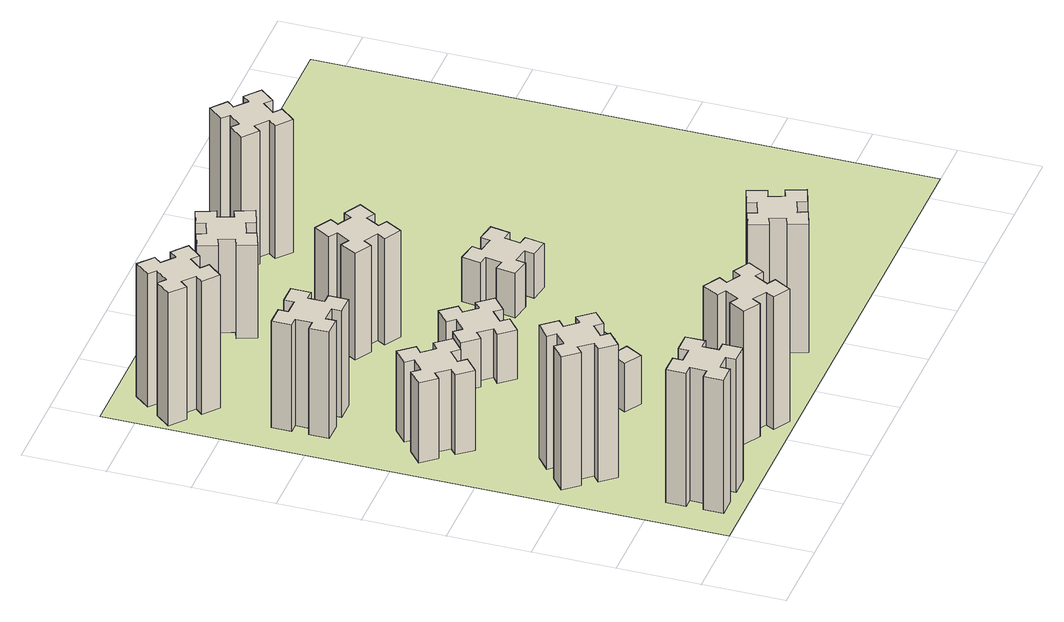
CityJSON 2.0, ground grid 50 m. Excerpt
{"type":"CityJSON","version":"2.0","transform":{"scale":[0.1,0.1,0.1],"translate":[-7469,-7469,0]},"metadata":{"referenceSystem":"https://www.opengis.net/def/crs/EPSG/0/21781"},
"CityObjects":{
"building1":{"type":"Building","attributes":{"class":"1000","function":"1000","usage":"1000","yearOfConstruction":2016,"roofType":"1000","measuredHeight":90,"storeysAboveGround":30,"storeysBelowGround":0},"geometry":[{"type":"Solid","lod":"1","boundaries":[[[[0,1,2,3,4,5,6,7,8,9,10,11,12,13,14,15,16,17,18,19]],[[17,16,20,21]],[[16,15,22,20]],[[15,14,23,22]],[[14,13,24,23]],[[13,12,25,24]],[[12,11,26,25]],[[11,10,27,26]],[[10,9,28,27]],[[9,8,29,28]],[[8,7,30,29]],[[7,6,31,30]],[[6,5,32,31]],[[5,4,33,32]],[[4,3,34,33]],[[3,2,35,34]],[[2,1,36,35]],[[1,0,37,36]],[[0,19,38,37]],[[19,18,39,38]],[[18,17,21,39]],[[24,25,26,27,28,29,30,31,32,33,34,35,36,37,38,39,21,20,22,23]]]]}]},
"building2":{"type":"Building","attributes":{"class":"1000","function":"1000","usage":"1000","yearOfConstruction":2016,"roofType":"1000","measuredHeight":90,"storeysAboveGround":30,"storeysBelowGround":0},"geometry":[{"type":"Solid","lod":"1","boundaries":[[[[40,41,42,43,44,45,46,47,48,49,50,51,52,53,54,55,56,57,58,59]],[[57,56,60,61]],[[56,55,62,60]],[[55,54,63,62]],[[54,53,64,63]],[[53,52,65,64]],[[52,51,66,65]],[[51,50,67,66]],[[50,49,68,67]],[[49,48,69,68]],[[48,47,70,69]],[[47,46,71,70]],[[46,45,72,71]],[[45,44,73,72]],[[44,43,74,73]],[[43,42,75,74]],[[42,41,76,75]],[[41,40,77,76]],[[40,59,78,77]],[[59,58,79,78]],[[58,57,61,79]],[[64,65,66,67,68,69,70,71,72,73,74,75,76,77,78,79,61,60,62,63]]]]}]},
"building3":{"type":"Building","attributes":{"class":"1000","function":"1000","usage":"1000","yearOfConstruction":2016,"roofType":"1000","measuredHeight":54,"storeysAboveGround":30,"storeysBelowGround":0},"geometry":[{"type":"Solid","lod":"1","boundaries":[[[[80,81,82,83,84,85,86,87,88,89,90,91,92,93,94,95,96,97,98,99]],[[97,96,100,101]],[[96,95,102,100]],[[95,94,103,102]],[[94,93,104,103]],[[93,92,105,104]],[[92,91,106,105]],[[91,90,107,106]],[[90,89,108,107]],[[89,88,109,108]],[[88,87,110,109]],[[87,86,111,110]],[[86,85,112,111]],[[85,84,113,112]],[[84,83,114,113]],[[83,82,115,114]],[[82,81,116,115]],[[81,80,117,116]],[[80,99,118,117]],[[99,98,119,118]],[[98,97,101,119]],[[104,105,106,107,108,109,110,111,112,113,114,115,116,117,118,119,101,100,102,103]]]]}]},
"building4":{"type":"Building","attributes":{"class":"1000","function":"1000","usage":"1000","yearOfConstruction":2016,"roofType":"1000","measuredHeight":72,"storeysAboveGround":30,"storeysBelowGround":0},"geometry":[{"type":"Solid","lod":"1","boundaries":[[[[120,121,122,123,124,125,126,127,128,129,130,131,132,133,134,135,136,137,138,139]],[[137,136,140,141]],[[136,135,142,140]],[[135,134,143,142]],[[134,133,144,143]],[[133,132,145,144]],[[132,131,146,145]],[[131,130,147,146]],[[130,129,148,147]],[[129,128,149,148]],[[128,127,150,149]],[[127,126,151,150]],[[126,125,152,151]],[[125,124,153,152]],[[124,123,154,153]],[[123,122,155,154]],[[122,121,156,155]],[[121,120,157,156]],[[120,139,158,157]],[[139,138,159,158]],[[138,137,141,159]],[[144,145,146,147,148,149,150,151,152,153,154,155,156,157,158,159,141,140,142,143]]]]}]},
"building5":{"type":"Building","attributes":{"class":"1000","function":"1000","usage":"1000","yearOfConstruction":2016,"roofType":"1000","measuredHeight":90,"storeysAboveGround":30,"storeysBelowGround":0},"geometry":[{"type":"Solid","lod":"1","boundaries":[[[[160,161,162,163,164,165,166,167,168,169,170,171,172,173,174,175,176,177,178,179]],[[177,176,180,181]],[[176,175,182,180]],[[175,174,183,182]],[[174,173,184,183]],[[173,172,185,184]],[[172,171,186,185]],[[171,170,187,186]],[[170,169,188,187]],[[169,168,189,188]],[[168,167,190,189]],[[167,166,191,190]],[[166,165,192,191]],[[165,164,193,192]],[[164,163,194,193]],[[163,162,195,194]],[[162,161,196,195]],[[161,160,197,196]],[[160,179,198,197]],[[179,178,199,198]],[[178,177,181,199]],[[184,185,186,187,188,189,190,191,192,193,194,195,196,197,198,199,181,180,182,183]]]]}]},
"building6":{"type":"Building","attributes":{"class":"1000","function":"1000","usage":"1000","yearOfConstruction":2016,"roofType":"1000","measuredHeight":90,"storeysAboveGround":30,"storeysBelowGround":0},"geometry":[{"type":"Solid","lod":"1","boundaries":[[[[200,201,202,203,204,205,206,207,208,209,210,211,212,213,214,215,216,217,218,219]],[[217,216,220,221]],[[216,215,222,220]],[[215,214,223,222]],[[214,213,224,223]],[[213,212,225,224]],[[212,211,226,225]],[[211,210,227,226]],[[210,209,228,227]],[[209,208,229,228]],[[208,207,230,229]],[[207,206,231,230]],[[206,205,232,231]],[[205,204,233,232]],[[204,203,234,233]],[[203,202,235,234]],[[202,201,236,235]],[[201,200,237,236]],[[200,219,238,237]],[[219,218,239,238]],[[218,217,221,239]],[[224,225,226,227,228,229,230,231,232,233,234,235,236,237,238,239,221,220,222,223]]]]}]},
"building7":{"type":"Building","attributes":{"class":"1000","function":"1000","usage":"1000","yearOfConstruction":2016,"roofType":"1000","measuredHeight":33,"storeysAboveGround":30,"storeysBelowGround":0},"geometry":[{"type":"Solid","lod":"1","boundaries":[[[[240,241,242,243,244,245,246,247,248,249,250,251,252,253,254,255,256,257,258,259]],[[257,256,260,261]],[[256,255,262,260]],[[255,254,263,262]],[[254,253,264,263]],[[253,252,265,264]],[[252,251,266,265]],[[251,250,267,266]],[[250,249,268,267]],[[249,248,269,268]],[[248,247,270,269]],[[247,246,271,270]],[[246,245,272,271]],[[245,244,273,272]],[[244,243,274,273]],[[243,242,275,274]],[[242,241,276,275]],[[241,240,277,276]],[[240,259,278,277]],[[259,258,279,278]],[[258,257,261,279]],[[264,265,266,267,268,269,270,271,272,273,274,275,276,277,278,279,261,260,262,263]]]]}]},
"building8":{"type":"Building","attributes":{"class":"1000","function":"1000","usage":"1000","yearOfConstruction":2016,"roofType":"1000","measuredHeight":33,"storeysAboveGround":30,"storeysBelowGround":0},"geometry":[{"type":"Solid","lod":"1","boundaries":[[[[280,281,282,283,284,285,286,287,288,289,290,291,292,293,294,295,296,297,298,299]],[[297,296,300,301]],[[296,295,302,300]],[[295,294,303,302]],[[294,293,304,303]],[[293,292,305,304]],[[292,291,306,305]],[[291,290,307,306]],[[290,289,308,307]],[[289,288,309,308]],[[288,287,310,309]],[[287,286,311,310]],[[286,285,312,311]],[[285,284,313,312]],[[284,283,314,313]],[[283,282,315,314]],[[282,281,316,315]],[[281,280,317,316]],[[280,299,318,317]],[[299,298,319,318]],[[298,297,301,319]],[[304,305,306,307,308,309,310,311,312,313,314,315,316,317,318,319,301,300,302,303]]]]}]},
"building9":{"type":"Building","attributes":{"class":"1000","function":"1000","usage":"1000","yearOfConstruction":2016,"roofType":"1000","measuredHeight":72,"storeysAboveGround":30,"storeysBelowGround":0},"geometry":[{"type":"Solid","lod":"1","boundaries":[[[[320,321,322,323,324,325,326,327,328,329,330,331,332,333,334,335,336,337,338,339]],[[337,336,340,341]],[[336,335,342,340]],[[335,334,343,342]],[[334,333,344,343]],[[333,332,345,344]],[[332,331,346,345]],[[331,330,347,346]],[[330,329,348,347]],[[329,328,349,348]],[[328,327,350,349]],[[327,326,351,350]],[[326,325,352,351]],[[325,324,353,352]],[[324,323,354,353]],[[323,322,355,354]],[[322,321,356,355]],[[321,320,357,356]],[[320,339,358,357]],[[339,338,359,358]],[[338,337,341,359]],[[344,345,346,347,348,349,350,351,352,353,354,355,356,357,358,359,341,340,342,343]]]]}]},
"building10":{"type":"Building","attributes":{"class":"1000","function":"1000","usage":"1000","yearOfConstruction":2016,"roofType":"1000","measuredHeight":87,"storeysAboveGround":30,"storeysBelowGround":0},"geometry":[{"type":"Solid","lod":"1","boundaries":[[[[360,361,362,363,364,365,366,367,368,369,370,371,372,373,374,375,376,377,378,379]],[[377,376,380,381]],[[376,375,382,380]],[[375,374,383,382]],[[374,373,384,383]],[[373,372,385,384]],[[372,371,386,385]],[[371,370,387,386]],[[370,369,388,387]],[[369,368,389,388]],[[368,367,390,389]],[[367,366,391,390]],[[366,365,392,391]],[[365,364,393,392]],[[364,363,394,393]],[[363,362,395,394]],[[362,361,396,395]],[[361,360,397,396]],[[360,379,398,397]],[[379,378,399,398]],[[378,377,381,399]],[[384,385,386,387,388,389,390,391,392,393,394,395,396,397,398,399,381,380,382,383]]]]}]},
"building11":{"type":"Building","attributes":{"class":"1000","function":"1000","usage":"1000","yearOfConstruction":2016,"roofType":"1000","measuredHeight":63,"storeysAboveGround":30,"storeysBelowGround":0},"geometry":[{"type":"Solid","lod":"1","boundaries":[[[[400,401,402,403,404,405,406,407,408,409,410,411,412,413,414,415,416,417,418,419]],[[417,416,420,421]],[[416,415,422,420]],[[415,414,423,422]],[[414,413,424,423]],[[413,412,425,424]],[[412,411,426,425]],[[411,410,427,426]],[[410,409,428,427]],[[409,408,429,428]],[[408,407,430,429]],[[407,406,431,430]],[[406,405,432,431]],[[405,404,433,432]],[[404,403,434,433]],[[403,402,435,434]],[[402,401,436,435]],[[401,400,437,436]],[[400,419,438,437]],[[419,418,439,438]],[[418,417,421,439]],[[424,425,426,427,428,429,430,431,432,433,434,435,436,437,438,439,421,420,422,423]]]]}]},
"building12":{"type":"Building","attributes":{"class":"1000","function":"1000","usage":"1000","yearOfConstruction":2016,"roofType":"1000","measuredHeight":30,"storeysAboveGround":30,"storeysBelowGround":0},"geometry":[{"type":"Solid","lod":"1","boundaries":[[[[440,441,442,443,444,445,446,447,448,449,450,451,452,453,454,455,456,457,458,459]],[[457,456,460,461]],[[456,455,462,460]],[[455,454,463,462]],[[454,453,464,463]],[[453,452,465,464]],[[452,451,466,465]],[[451,450,467,466]],[[450,449,468,467]],[[449,448,469,468]],[[448,447,470,469]],[[447,446,471,470]],[[446,445,472,471]],[[445,444,473,472]],[[444,443,474,473]],[[443,442,475,474]],[[442,441,476,475]],[[441,440,477,476]],[[440,459,478,477]],[[459,458,479,478]],[[458,457,461,479]],[[464,465,466,467,468,469,470,471,472,473,474,475,476,477,478,479,461,460,462,463]]]]}]},
"building13":{"type":"Building","attributes":{"class":"1000","function":"1000","usage":"1000","yearOfConstruction":2016,"roofType":"1000","measuredHeight":90,"storeysAboveGround":30,"storeysBelowGround":0},"geometry":[{"type":"Solid","lod":"1","boundaries":[[[[480,481,482,483,484,485,486,487,488,489,490,491,492,493,494,495,496,497,498,499]],[[497,496,500,501]],[[496,495,502,500]],[[495,494,503,502]],[[494,493,504,503]],[[493,492,505,504]],[[492,491,506,505]],[[491,490,507,506]],[[490,489,508,507]],[[489,488,509,508]],[[488,487,510,509]],[[487,486,511,510]],[[486,485,512,511]],[[485,484,513,512]],[[484,483,514,513]],[[483,482,515,514]],[[482,481,516,515]],[[481,480,517,516]],[[480,499,518,517]],[[499,498,519,518]],[[498,497,501,519]],[[504,505,506,507,508,509,510,511,512,513,514,515,516,517,518,519,501,500,502,503]]]]}]},
"landuse1":{"type":"LandUse","attributes":{"name":"plot1","function":"1010"},"geometry":[{"type":"MultiSurface","lod":"1","boundaries":[[[520,521,522,523]]]}]}
},
"vertices":[
[265,325,0],[265,225,0],[205,225,0],[205,105,0],[325,105,0],[325,165,0],[425,165,0],[425,105,0],[545,105,0],[545,225,0],[485,225,0],[485,325,0],[545,325,0],[545,445,0],[425,445,0],[425,385,0],[325,385,0],[325,445,0],[205,445,0],[205,325,0],[325,385,900],[325,445,900],[425,385,900],[425,445,900],[545,445,900],[545,325,900],[485,325,900],[485,225,900],[545,225,900],[545,105,900],[425,105,900],[425,165,900],[325,165,900],[325,105,900],[205,105,900],[205,225,900],[265,225,900],[265,325,900],[205,325,900],[205,445,900],
[492,1048,0],[427,1124,0],[473,1163,0],[396,1255,0],[304,1178,0],[343,1132,0],[266,1067,0],[228,1113,0],[136,1036,0],[213,944,0],[259,983,0],[323,906,0],[277,868,0],[354,776,0],[446,853,0],[408,899,0],[484,963,0],[523,917,0],[615,994,0],[538,1086,0],[484,963,900],[523,917,900],[408,899,900],[446,853,900],[354,776,900],[277,868,900],[323,906,900],[259,983,900],[213,944,900],[136,1036,900],[228,1113,900],[266,1067,900],[343,1132,900],[304,1178,900],[396,1255,900],[473,1163,900],[427,1124,900],[492,1048,900],[538,1086,900],[615,994,900],
[492,1888,0],[427,1964,0],[473,2003,0],[396,2095,0],[304,2018,0],[343,1972,0],[266,1907,0],[228,1953,0],[136,1876,0],[213,1784,0],[259,1823,0],[323,1746,0],[277,1708,0],[354,1616,0],[446,1693,0],[408,1739,0],[484,1803,0],[523,1757,0],[615,1834,0],[538,1926,0],[484,1803,540],[523,1757,540],[408,1739,540],[446,1693,540],[354,1616,540],[277,1708,540],[323,1746,540],[259,1823,540],[213,1784,540],[136,1876,540],[228,1953,540],[266,1907,540],[343,1972,540],[304,2018,540],[396,2095,540],[473,2003,540],[427,1964,540],[492,1888,540],[538,1926,540],[615,1834,540],
[485,2545,0],[485,2645,0],[545,2645,0],[545,2765,0],[425,2765,0],[425,2705,0],[325,2705,0],[325,2765,0],[205,2765,0],[205,2645,0],[265,2645,0],[265,2545,0],[205,2545,0],[205,2425,0],[325,2425,0],[325,2485,0],[425,2485,0],[425,2425,0],[545,2425,0],[545,2545,0],[425,2485,720],[425,2425,720],[325,2485,720],[325,2425,720],[205,2425,720],[205,2545,720],[265,2545,720],[265,2645,720],[205,2645,720],[205,2765,720],[325,2765,720],[325,2705,720],[425,2705,720],[425,2765,720],[545,2765,720],[545,2645,720],[485,2645,720],[485,2545,720],[545,2545,720],[545,2425,720],
[1214,346,0],[1127,396,0],[1157,448,0],[1053,508,0],[993,404,0],[1045,374,0],[995,287,0],[943,317,0],[883,213,0],[987,153,0],[1017,205,0],[1104,155,0],[1074,103,0],[1178,43,0],[1238,147,0],[1186,177,0],[1236,264,0],[1288,234,0],[1348,338,0],[1244,398,0],[1236,264,900],[1288,234,900],[1186,177,900],[1238,147,900],[1178,43,900],[1074,103,900],[1104,155,900],[1017,205,900],[987,153,900],[883,213,900],[943,317,900],[995,287,900],[1045,374,900],[993,404,900],[1053,508,900],[1157,448,900],[1127,396,900],[1214,346,900],[1244,398,900],[1348,338,900],
[384,3387,0],[308,3452,0],[346,3498,0],[254,3575,0],[177,3483,0],[223,3444,0],[159,3368,0],[113,3406,0],[36,3314,0],[128,3237,0],[166,3283,0],[243,3219,0],[204,3173,0],[296,3096,0],[373,3188,0],[327,3226,0],[392,3303,0],[438,3264,0],[515,3356,0],[423,3433,0],[392,3303,900],[438,3264,900],[327,3226,900],[373,3188,900],[296,3096,900],[204,3173,900],[243,3219,900],[166,3283,900],[128,3237,900],[36,3314,900],[113,3406,900],[159,3368,900],[223,3444,900],[177,3483,900],[254,3575,900],[346,3498,900],[308,3452,900],[384,3387,900],[423,3433,900],[515,3356,900],
[1086,1017,0],[1136,1104,0],[1188,1074,0],[1248,1178,0],[1144,1238,0],[1114,1186,0],[1027,1236,0],[1057,1288,0],[953,1348,0],[893,1244,0],[945,1214,0],[895,1127,0],[843,1157,0],[783,1053,0],[887,993,0],[917,1045,0],[1004,995,0],[974,943,0],[1078,883,0],[1138,987,0],[1004,995,330],[974,943,330],[917,1045,330],[887,993,330],[783,1053,330],[843,1157,330],[895,1127,330],[945,1214,330],[893,1244,330],[953,1348,330],[1057,1288,330],[1027,1236,330],[1114,1186,330],[1144,1238,330],[1248,1178,330],[1188,1074,330],[1136,1104,330],[1086,1017,330],[1138,987,330],[1078,883,330],
[1083,1972,0],[1006,1907,0],[968,1953,0],[876,1876,0],[953,1784,0],[999,1823,0],[1063,1746,0],[1017,1708,0],[1094,1616,0],[1186,1693,0],[1148,1739,0],[1224,1803,0],[1263,1757,0],[1355,1834,0],[1278,1926,0],[1232,1888,0],[1167,1964,0],[1213,2003,0],[1136,2095,0],[1044,2018,0],[1167,1964,330],[1213,2003,330],[1232,1888,330],[1278,1926,330],[1355,1834,330],[1263,1757,330],[1224,1803,330],[1148,1739,330],[1186,1693,330],[1094,1616,330],[1017,1708,330],[1063,1746,330],[999,1823,330],[953,1784,330],[876,1876,330],[968,1953,330],[1006,1907,330],[1083,1972,330],[1044,2018,330],[1136,2095,330],
[1314,2666,0],[1227,2716,0],[1257,2768,0],[1153,2828,0],[1093,2724,0],[1145,2694,0],[1095,2607,0],[1043,2637,0],[983,2533,0],[1087,2473,0],[1117,2525,0],[1204,2475,0],[1174,2423,0],[1278,2363,0],[1338,2467,0],[1286,2497,0],[1336,2584,0],[1388,2554,0],[1448,2658,0],[1344,2718,0],[1336,2584,720],[1388,2554,720],[1286,2497,720],[1338,2467,720],[1278,2363,720],[1174,2423,720],[1204,2475,720],[1117,2525,720],[1087,2473,720],[983,2533,720],[1043,2637,720],[1095,2607,720],[1145,2694,720],[1093,2724,720],[1153,2828,720],[1257,2768,720],[1227,2716,720],[1314,2666,720],[1344,2718,720],[1448,2658,720],
[1965,496,0],[1871,462,0],[1850,518,0],[1737,477,0],[1779,364,0],[1835,385,0],[1869,291,0],[1813,270,0],[1854,157,0],[1967,199,0],[1946,255,0],[2040,289,0],[2060,233,0],[2173,274,0],[2132,387,0],[2076,366,0],[2042,460,0],[2098,480,0],[2057,593,0],[1944,552,0],[2042,460,870],[2098,480,870],[2076,366,870],[2132,387,870],[2173,274,870],[2060,233,870],[2040,289,870],[1946,255,870],[1967,199,870],[1854,157,870],[1813,270,870],[1869,291,870],[1835,385,870],[1779,364,870],[1737,477,870],[1850,518,870],[1871,462,870],[1965,496,870],[1944,552,870],[2057,593,870],
[1125,3456,0],[1031,3422,0],[1010,3478,0],[897,3437,0],[939,3324,0],[995,3345,0],[1029,3251,0],[973,3230,0],[1014,3117,0],[1127,3159,0],[1106,3215,0],[1200,3249,0],[1220,3193,0],[1333,3234,0],[1292,3347,0],[1236,3326,0],[1202,3420,0],[1258,3440,0],[1217,3553,0],[1104,3512,0],[1202,3420,630],[1258,3440,630],[1236,3326,630],[1292,3347,630],[1333,3234,630],[1220,3193,630],[1200,3249,630],[1106,3215,630],[1127,3159,630],[1014,3117,630],[973,3230,630],[1029,3251,630],[995,3345,630],[939,3324,630],[897,3437,630],[1010,3478,630],[1031,3422,630],[1125,3456,630],[1104,3512,630],[1217,3553,630],
[1924,2055,0],[1825,2072,0],[1836,2131,0],[1717,2152,0],[1697,2034,0],[1756,2024,0],[1738,1925,0],[1679,1936,0],[1658,1817,0],[1777,1797,0],[1787,1856,0],[1885,1838,0],[1875,1779,0],[1993,1758,0],[2014,1877,0],[1955,1887,0],[1972,1985,0],[2031,1975,0],[2052,2093,0],[1934,2114,0],[1972,1985,300],[2031,1975,300],[1955,1887,300],[2014,1877,300],[1993,1758,300],[1875,1779,300],[1885,1838,300],[1787,1856,300],[1777,1797,300],[1658,1817,300],[1679,1936,300],[1738,1925,300],[1756,2024,300],[1697,2034,300],[1717,2152,300],[1836,2131,300],[1825,2072,300],[1924,2055,300],[1934,2114,300],[2052,2093,300],
[1746,3383,0],[1823,3319,0],[1784,3273,0],[1876,3196,0],[1953,3288,0],[1907,3326,0],[1972,3403,0],[2018,3364,0],[2095,3456,0],[2003,3533,0],[1964,3487,0],[1888,3552,0],[1926,3598,0],[1834,3675,0],[1757,3583,0],[1803,3544,0],[1739,3468,0],[1693,3506,0],[1616,3414,0],[1708,3337,0],[1739,3468,900],[1693,3506,900],[1803,3544,900],[1757,3583,900],[1834,3675,900],[1926,3598,900],[1888,3552,900],[1964,3487,900],[2003,3533,900],[2095,3456,900],[2018,3364,900],[1972,3403,900],[1907,3326,900],[1953,3288,900],[1876,3196,900],[1784,3273,900],[1823,3319,900],[1746,3383,900],[1708,3337,900],[1616,3414,900],
[5,3705,0],[3705,3705,0],[3705,5,0],[5,5,0]
]}
